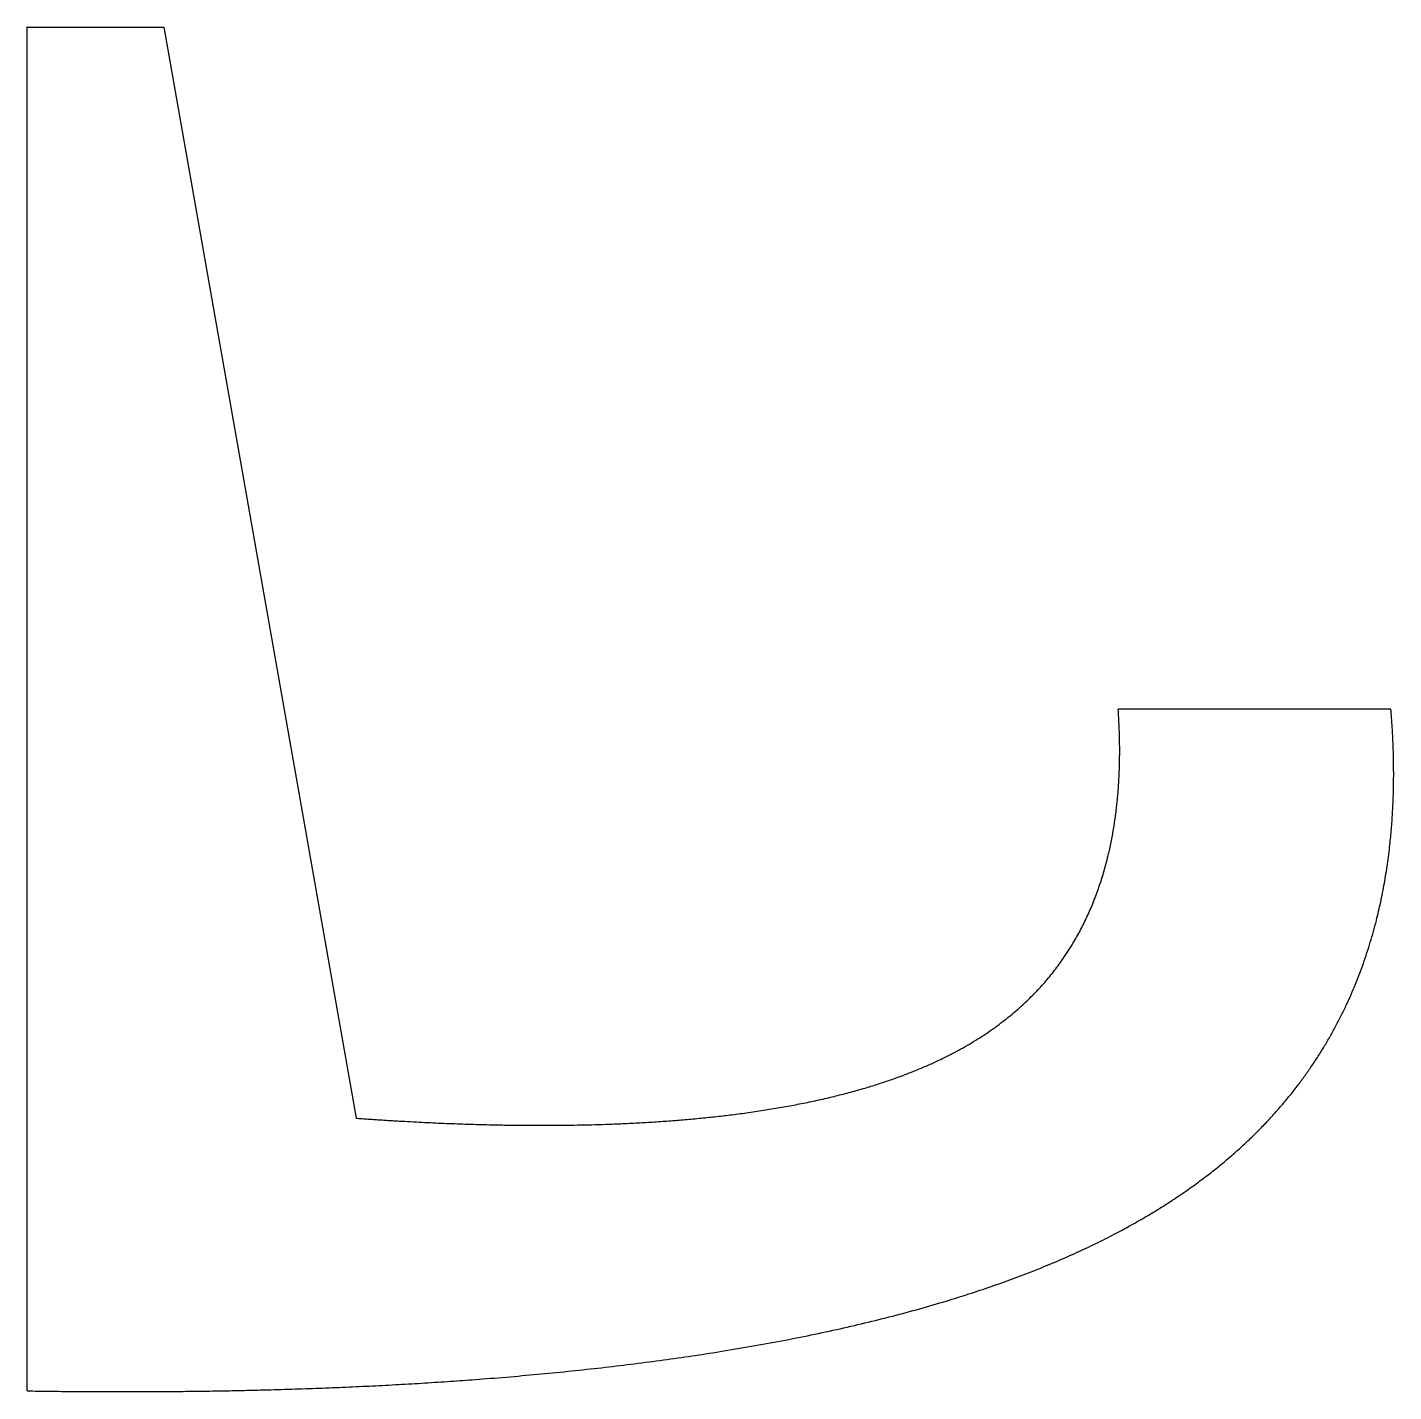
# Model space of a CAD drawing. Header units: millimetres. Extents: x 0 to 5.01, y -5 to 0.
import ezdxf

# ---------------------------------------------------------------- set-up
doc = ezdxf.new("R2010")
doc.units = ezdxf.units.MM
doc.layers.get('0').update_dxf_attribs({"linetype": 'CONTINUOUS'})

msp = doc.modelspace()

# ---------------------------------------------------------------- linework, layer by layer
for p, q in [((0, -5), (0, 0)), ((0, 0), (0.5, 0)), ((0.5, 0), (1.2053, -4)), ((5, -2.5), (4, -2.5))]:
    msp.add_line(p, q)
for points in [[(0, -5), (0.1995, -5.0031), (0.5904, -5.005), (1.1522, -4.9948), (1.8516, -4.9547), (2.6368, -4.8569), (3.3235, -4.7066), (3.9007, -4.4978), (4.3586, -4.2253), (4.6939, -3.8874), (4.9119, -3.4869), (4.9986, -3.1196), (5.0171, -2.8193), (5.0091, -2.6082), (5, -2.5)], [(1.2053, -4), (1.3186, -4.0082), (1.5403, -4.0215), (1.8585, -4.0317), (2.2534, -4.0258), (2.6946, -3.9835), (3.078, -3.9028), (3.398, -3.7798), (3.6498, -3.6113), (3.8331, -3.3973), (3.952, -3.1403), (3.9992, -2.9029), (4.0093, -2.7079), (4.0049, -2.5705), (4, -2.5)]]:
    msp.add_open_spline(points, degree=5)
msp.add_point((0, 0))
msp.add_point((0, 0))

doc.saveas('drawing.dxf')
